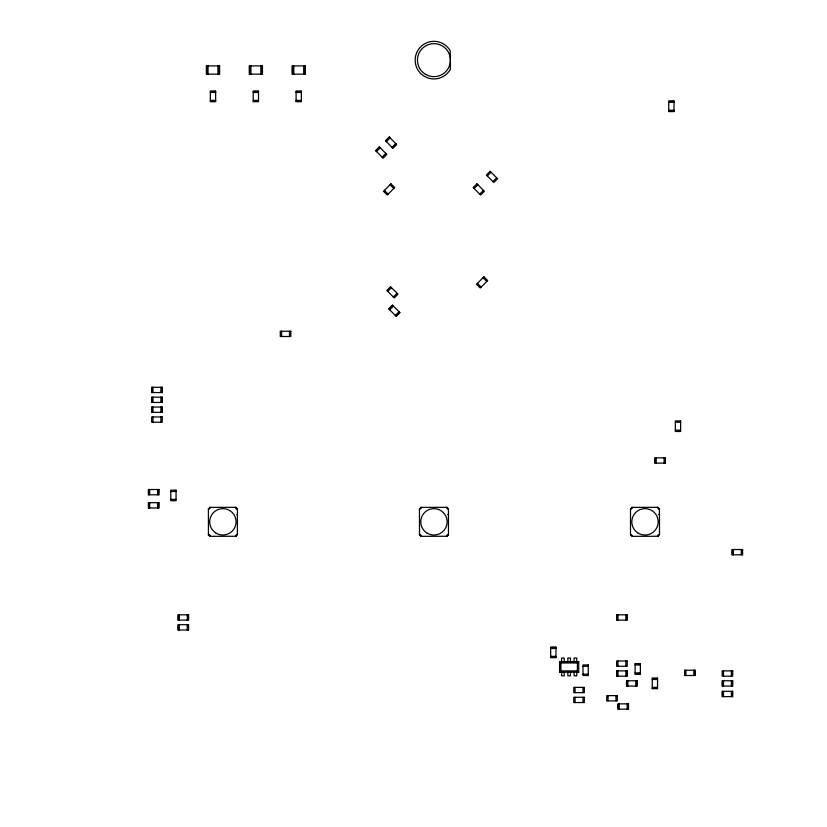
<?xml version="1.0" encoding="UTF-8"?>
<svg xmlns="http://www.w3.org/2000/svg" width="827" height="827" viewBox="0 0 827 827"><rect width="100%" height="100%" fill="white"/><g stroke="black" fill="none" stroke-linecap="round" stroke-linejoin="round"><path stroke-width="1.24" d="M210.234 536.341L210.234 536.32A1.85 1.85 0 0 0 208.476 534.49L208.383 535.028A1.323 1.323 0 0 1 209.696 536.33L236.088 536.268A1.323 1.323 0 0 1 237.39 535.017L237.401 508.636A1.323 1.323 0 0 1 236.077 507.333L209.696 507.385A1.323 1.323 0 0 1 208.394 508.636L208.445 535.028M235.55 507.344L235.55 507.323A1.85 1.85 0 0 0 237.308 509.174L237.401 508.636M421.284 536.341L421.284 536.32A1.85 1.85 0 0 0 419.527 534.49L419.434 535.028A1.323 1.323 0 0 1 420.757 536.33L447.138 536.268A1.323 1.323 0 0 1 448.441 535.017M446.601 507.344L446.611 507.323A1.85 1.85 0 0 0 448.358 509.174L448.389 508.636A1.323 1.323 0 0 1 447.138 507.333L420.757 507.385A1.323 1.323 0 0 1 419.454 508.636L419.506 535.028M632.345 536.341L632.345 536.32A1.85 1.85 0 0 0 630.587 534.49L630.556 535.028A1.323 1.323 0 0 1 631.807 536.33L658.199 536.268A1.323 1.323 0 0 1 659.501 535.017L659.439 508.636A1.323 1.323 0 0 1 658.189 507.333L631.807 507.385A1.323 1.323 0 0 1 630.505 508.636L630.494 535.028M657.661 507.344L657.661 507.323A1.85 1.85 0 0 0 659.419 509.174L659.512 508.636M375.82 150.855L379.552 147.123M385.713 140.962L389.445 137.23M376.523 151.548L380.244 147.816M386.416 141.655L390.148 137.923M382.115 157.151L385.847 153.419M392.008 147.258L395.74 143.526M382.818 157.843L386.55 154.111M392.711 147.95L396.443 144.218M474.129 188.484L477.861 184.752M487.32 175.955L491.052 172.223M479.732 194.087L483.454 190.355M492.923 181.547L496.655 177.815M387.729 291.373L391.46 287.641M393.332 296.976L397.053 293.244M389.01 309.143L392.742 305.411M389.713 309.846L393.445 306.114M395.306 315.438L399.038 311.707M396.009 316.141L399.741 312.41M559.59 672.206L560.913 670.893L577.401 670.893L578.714 672.206L578.714 661.652L559.59 661.652L559.59 672.206L578.714 672.206M559.59 661.652L560.913 662.975L577.401 662.975L578.714 661.652M209.696 507.323L210.234 507.416A1.85 1.85 0 0 1 208.404 509.174L208.404 509.174M420.757 507.323L421.284 507.416A1.85 1.85 0 0 1 419.454 509.174L419.454 509.174M631.807 507.323L632.345 507.416A1.85 1.85 0 0 1 630.515 509.174L630.515 509.174M237.328 514.704L237.401 514.694A1.323 1.323 0 0 1 237.008 514.642M448.451 514.694L448.389 514.704A1.323 1.323 0 0 1 447.758 514.508M659.512 514.694L659.439 514.704A1.323 1.323 0 0 1 658.685 514.404M236.088 536.341L235.55 536.247A1.85 1.85 0 0 1 237.38 534.49L237.401 534.49M447.138 536.341L446.611 536.247A1.85 1.85 0 0 1 448.43 534.49L448.451 534.49M658.199 536.341L657.661 536.247A1.85 1.85 0 0 1 659.491 534.49L659.512 534.49M210.358 91.477L215.64 91.477M253.227 91.477L258.51 91.477M296.097 91.477L301.379 91.477M210.358 92.469L215.64 92.469M253.227 92.469L258.51 92.469M296.097 92.469L301.379 92.469M210.358 100.377L215.64 100.377M253.227 100.377L258.51 100.377M296.097 100.377L301.379 100.377M210.358 101.37L215.64 101.37M253.227 101.37L258.51 101.37M296.097 101.37L301.379 101.37M668.743 101.37L674.026 101.37M668.743 102.362L674.026 102.362M668.743 110.27L674.026 110.27M668.743 111.263L674.026 111.263M675.339 422.235L680.621 422.235M675.339 430.154L680.621 430.154M170.786 491.496L176.058 491.496M170.786 499.405L176.058 499.405M550.689 647.479L555.961 647.479M550.689 648.461L555.961 648.461M550.689 656.38L555.961 656.38M550.689 657.372L555.961 657.372M578.404 661.972L559.91 661.972L559.91 671.896M635.105 663.967L640.387 663.967M635.105 664.949L640.387 664.949M583.004 666.273L588.276 666.273M635.105 672.868L640.387 672.868M635.105 673.86L640.387 673.86M583.004 674.191L588.276 674.191M652.255 678.471L657.537 678.471M652.255 679.463L657.537 679.463M652.255 687.382L657.537 687.382M652.255 688.364L657.537 688.364M390.034 184.752L393.755 188.484M483.03 277.748L486.762 281.48M384.431 190.355L388.163 194.087M477.427 283.351L481.159 287.083M742.284 549.531L742.284 554.803M741.292 549.531L741.292 554.803M733.384 549.531L733.384 554.803M732.391 549.531L732.391 554.803M732.391 680.786L732.391 686.059M732.391 691.331L732.391 696.613M731.399 670.893L731.399 676.166M731.399 680.786L731.399 686.059M731.399 691.331L731.399 696.613M723.491 670.893L723.491 676.166M723.491 680.786L723.491 686.059M723.491 691.331L723.491 696.613M722.498 680.786L722.498 686.059M722.498 691.331L722.498 696.613M694.794 670.232L694.794 675.504M693.812 670.232L693.812 675.504M685.893 670.232L685.893 675.504M684.901 670.232L684.901 675.504M665.115 457.858L665.115 463.13M664.133 457.858L664.133 463.13M656.214 457.858L656.214 463.13M655.222 457.858L655.222 463.13M636.759 680.786L636.759 686.059M635.767 680.786L635.767 686.059M628.179 703.87L628.179 709.142M627.848 680.786L627.848 686.059M627.197 703.87L627.197 709.142M626.866 614.823L626.866 620.105M626.866 670.893L626.866 676.166M626.866 680.786L626.866 686.059M625.874 614.823L625.874 620.105M625.874 661L625.874 666.273M625.874 670.893L625.874 676.166M619.278 703.87L619.278 709.142M618.286 703.87L618.286 709.142M617.955 614.823L617.955 620.105M617.955 661L617.955 666.273M617.955 670.893L617.955 676.166M616.973 614.823L616.973 620.105M616.973 670.893L616.973 676.166M615.981 695.621L615.981 700.903M608.062 695.621L608.062 700.903M583.004 687.382L583.004 692.654M583.004 697.275L583.004 702.547M577.401 662.975L577.401 670.893M576.739 661.652L576.739 658.023L574.103 658.023L574.103 661.652M576.739 672.206L576.739 675.835L574.103 675.835L574.103 672.206M575.085 687.382L575.085 692.654M575.085 697.275L575.085 702.547M570.475 661.652L570.475 658.023L567.839 658.023L567.839 661.652M570.475 672.206L570.475 675.835L567.839 675.835L567.839 672.206M564.21 661.652L564.21 658.023L561.564 658.023L561.564 661.652M564.21 672.206L564.21 675.835L561.564 675.835L561.564 672.206M560.913 662.975L560.913 670.893M448.451 508.636L448.451 535.028M304.936 65.922L304.936 74.151M303.695 65.922L303.695 74.151M293.781 65.922L293.781 74.151M292.541 65.922L292.541 74.151M289.502 331.224L289.502 336.496M281.593 331.224L281.593 336.496M262.066 65.922L262.066 74.151M260.825 65.922L260.825 74.151M250.912 65.922L250.912 74.151M249.671 65.922L249.671 74.151M219.196 65.922L219.196 74.151M217.956 65.922L217.956 74.151M208.042 65.922L208.042 74.151M206.802 65.922L206.802 74.151M188.267 614.823L188.267 620.105M188.267 624.716L188.267 629.998M187.274 614.823L187.274 620.105M187.274 624.716L187.274 629.998M179.356 614.823L179.356 620.105M179.356 624.716L179.356 629.998M178.374 614.823L178.374 620.105M178.374 624.716L178.374 629.998M161.885 387.284L161.885 392.556M161.885 397.177L161.885 402.449M161.885 407.07L161.885 412.342M160.893 387.284L160.893 392.556M160.893 397.177L160.893 402.449M160.893 407.07L160.893 412.342M160.893 416.963L160.893 422.235M158.588 489.512L158.588 494.794M158.588 502.702L158.588 507.985M157.595 489.512L157.595 494.794M157.595 502.702L157.595 507.985M152.974 387.284L152.974 392.556M152.974 397.177L152.974 402.449M152.974 407.07L152.974 412.342M152.974 416.963L152.974 422.235M151.992 387.284L151.992 392.556M151.992 397.177L151.992 402.449M151.992 407.07L151.992 412.342M149.677 489.512L149.677 494.794M149.677 502.702L149.677 507.985M148.695 489.512L148.695 494.794M148.695 502.702L148.695 507.985M450.436 69.034L450.229 69.551A18.794 18.794 0 0 1 421.863 74.544A18.794 18.794 0 0 1 421.863 45.743A18.794 18.794 0 0 1 450.229 50.747L450.436 69.034M379.314 146.886L375.582 150.617L383.046 158.081L386.778 154.349L379.314 146.886M389.207 136.993L385.475 140.724L392.939 148.188L396.671 144.456L389.207 136.993M390.964 183.821L383.501 191.285L387.232 195.017L394.696 187.553L390.964 183.821M476.931 183.821L473.199 187.553L480.663 195.017L484.395 191.285L476.931 183.821M490.122 171.292L486.39 175.024L493.853 182.488L497.585 178.756L490.122 171.292M390.53 286.711L386.798 290.442L394.262 297.906L397.994 294.174L390.53 286.711M392.505 305.184L388.773 308.905L396.236 316.369L399.968 312.637L392.505 305.184M483.96 276.818L476.497 284.281L480.229 288.013L487.692 280.549L483.96 276.818M219.61 65.922L206.388 65.922L206.388 74.151L219.61 74.151L219.61 65.922M262.479 65.922L249.258 65.922L249.258 74.151L262.479 74.151L262.479 65.922M305.349 65.922L292.127 65.922L292.127 74.151L305.349 74.151L305.349 65.922M215.64 91.146L210.358 91.146L210.358 101.7L215.64 101.7L215.64 91.146M258.51 91.146L253.227 91.146L253.227 101.7L258.51 101.7L258.51 91.146M301.379 91.146L296.097 91.146L296.097 101.7L301.379 101.7L301.379 91.146M674.026 101.039L668.743 101.039L668.743 111.593L674.026 111.593L674.026 101.039M290.825 331.224L280.27 331.224L280.27 336.496L290.825 336.496L290.825 331.224M162.216 387.284L151.661 387.284L151.661 392.556L162.216 392.556L162.216 387.284M162.216 397.177L151.661 397.177L151.661 402.449L162.216 402.449L162.216 397.177M162.216 407.07L151.661 407.07L151.661 412.342L162.216 412.342L162.216 407.07M162.216 416.963L151.661 416.963L151.661 422.235L162.216 422.235L162.216 416.963M680.621 420.922L675.339 420.922L675.339 431.477L680.621 431.477L680.621 420.922M665.446 457.858L654.891 457.858L654.891 463.13L665.446 463.13L665.446 457.858M158.918 489.512L148.364 489.512L148.364 494.794L158.918 494.794L158.918 489.512M176.058 490.173L170.786 490.173L170.786 500.728L176.058 500.728L176.058 490.173M158.918 502.702L148.364 502.702L148.364 507.985L158.918 507.985L158.918 502.702M742.615 549.531L732.06 549.531L732.06 554.803L742.615 554.803L742.615 549.531M188.597 614.823L178.043 614.823L178.043 620.105L188.597 620.105L188.597 614.823M627.197 614.823L616.642 614.823L616.642 620.105L627.197 620.105L627.197 614.823M188.597 624.716L178.043 624.716L178.043 629.998L188.597 629.998L188.597 624.716M555.961 647.148L550.689 647.148L550.689 657.703L555.961 657.703L555.961 647.148M627.197 661L616.642 661L616.642 666.273L627.197 666.273L627.197 661M640.387 663.636L635.105 663.636L635.105 674.191L640.387 674.191L640.387 663.636M588.276 664.949L583.004 664.949L583.004 675.504L588.276 675.504L588.276 664.949M695.125 670.232L684.57 670.232L684.57 675.504L695.125 675.504L695.125 670.232M627.197 670.893L616.642 670.893L616.642 676.166L627.197 676.166L627.197 670.893M732.722 670.893L722.167 670.893L722.167 676.166L732.722 676.166L732.722 670.893M657.537 678.14L652.255 678.14L652.255 688.695L657.537 688.695L657.537 678.14M637.09 680.786L626.535 680.786L626.535 686.059L637.09 686.059L637.09 680.786M732.722 680.786L722.167 680.786L722.167 686.059L732.722 686.059L732.722 680.786M584.327 687.382L573.773 687.382L573.773 692.654L584.327 692.654L584.327 687.382M732.722 691.331L722.167 691.331L722.167 696.613L732.722 696.613L732.722 691.331M617.304 695.621L606.749 695.621L606.749 700.903L617.304 700.903L617.304 695.621M584.327 697.275L573.773 697.275L573.773 702.547L584.327 702.547L584.327 697.275M628.51 703.87L617.955 703.87L617.955 709.142L628.51 709.142L628.51 703.87M637.7 532.815A13.191 13.191 0 0 0 658.168 522.664A13.191 13.191 0 0 0 639.137 510.011A13.191 13.191 0 0 0 637.7 532.815M426.649 532.815A13.191 13.191 0 0 0 447.107 522.664A13.191 13.191 0 0 0 428.076 510.011A13.191 13.191 0 0 0 426.649 532.815M215.589 532.815A13.191 13.191 0 0 0 236.057 522.664A13.191 13.191 0 0 0 217.025 510.011A13.191 13.191 0 0 0 215.589 532.815M425.698 74.43A16.488 16.488 0 0 0 450.436 60.144A16.488 16.488 0 0 0 425.698 45.867A16.488 16.488 0 0 0 425.698 74.43"/></g></svg>
